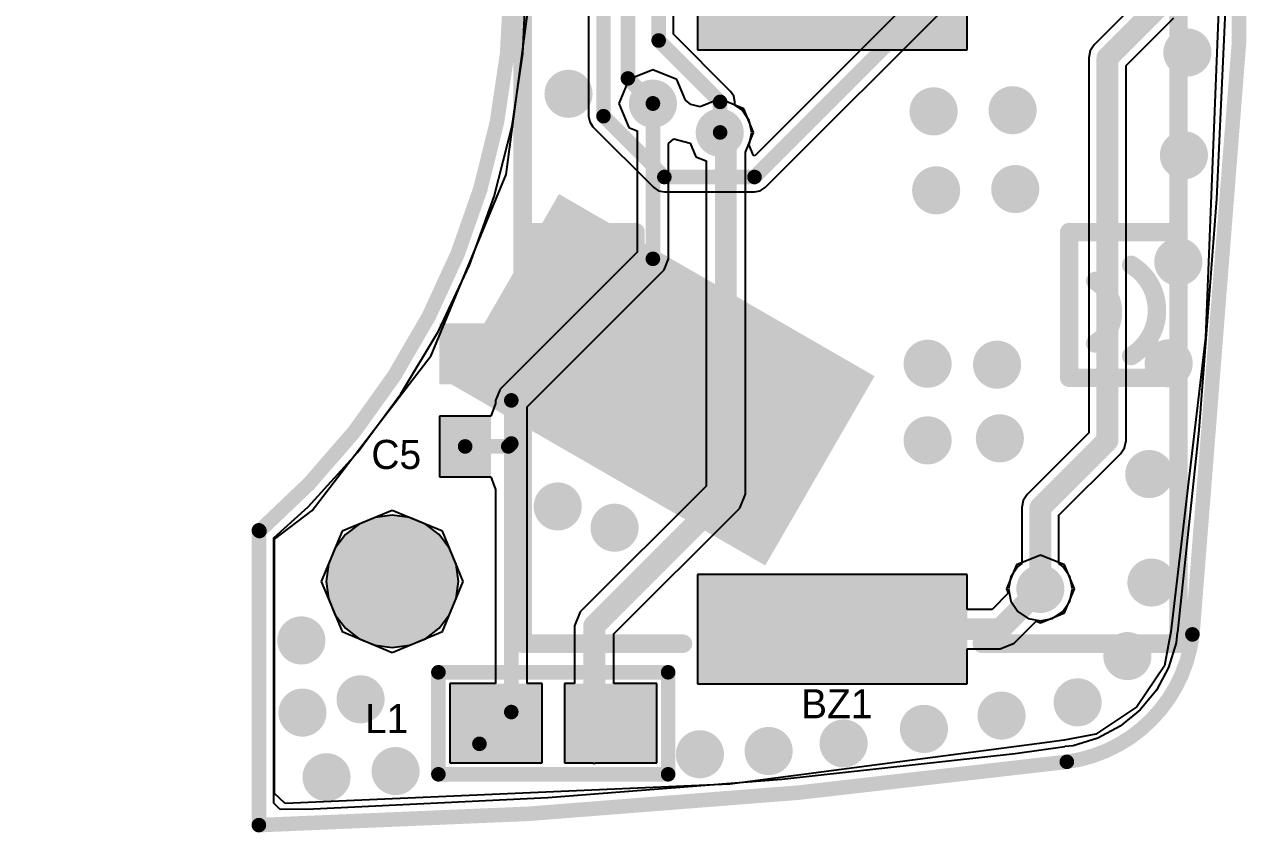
# Model space of a CAD drawing. Header units: millimetres. Extents: x 64.1 to 110.6, y 33.8 to 63.7.
# Drawn here: x 64.09 to 80.94, y 33.83 to 44.92 of the extents above; entities that cross this region are included whole.
import ezdxf

# ---------------------------------------------------------------- set-up
doc = ezdxf.new("R2010")
doc.units = ezdxf.units.MM
for name, color, linetype in [('BottomLayer', 5, 'Continuous'), ('BottomSolder', 6, 'Continuous'), ('KeepOutLayer', 6, 'Continuous'), ('MultiLayer', 9, 'Continuous'), ('TopLayer', 1, 'Continuous'), ('TopOverlay', 2, 'Continuous'), ('TopPaste', 8, 'Continuous'), ('TopSolder', 216, 'Continuous'), ('ViaHoleLayer', 16, 'Continuous')]:
    doc.layers.add(name, color=color, linetype=linetype)

# ---------------------------------------------------------------- blocks, each defined once
blk = doc.blocks.new('BUZZER_9X9_1')
at = {"layer": 'TopLayer'}
for points in [[(-0.65, -1.75), (0.65, -1.75), (-0.65, 1.75), (0.65, 1.75)], [(8.05, -1.75), (9.35, -1.75), (8.05, 1.75), (9.35, 1.75)]]:
    blk.add_solid(points, dxfattribs=at)
at = {"layer": 'TopOverlay', "const_width": 0.254}
for points in [[(8.9, 4.75), (-0.1, 4.75)], [(-0.1, 2.1), (-0.1, 4.75)], [(3.25, 3.25), (3.25, 4.75)], [(5.25, 3.25), (5.25, 4.75)], [(8.9, 2.05), (8.9, 4.7)], [(5.25, 3.25), (3.25, 3.25)], [(-0.1, -4.25), (-0.1, -2.05)], [(8.9, -4.25), (8.9, -2.05)], [(5.25, -2.7), (3.25, -2.7)], [(3.25, -4.2), (3.25, -2.7)], [(5.25, -4.2), (5.25, -2.7)], [(8.9, -4.25), (-0.1, -4.25)]]:
    blk.add_lwpolyline(points, dxfattribs=at)
at = {"layer": 'TopOverlay', "const_width": 0.127}
for points in [[(-0.163, 4.75, 1), (-0.036, 4.75, 1)], [(-0.163, 4.75, 1), (-0.036, 4.75, 1)], [(3.186, 4.75, 1), (3.313, 4.75, 1)], [(5.186, 4.75, 1), (5.313, 4.75, 1)], [(8.836, 4.75, 1), (8.963, 4.75, 1)], [(8.836, 4.7, 1), (8.963, 4.7, 1)], [(3.637, 4.1, 1), (3.764, 4.1, 1)], [(4.887, 4.1, 1), (5.014, 4.1, 1)], [(3.858, 3.607, 1), (3.985, 3.607, 1)], [(4.715, 3.607, 1), (4.842, 3.607, 1)], [(3.186, 3.25, 1), (3.313, 3.25, 1)], [(3.186, 3.25, 1), (3.313, 3.25, 1)], [(5.186, 3.25, 1), (5.313, 3.25, 1)], [(5.186, 3.25, 1), (5.313, 3.25, 1)], [(-0.163, 2.1, 1), (-0.036, 2.1, 1)], [(8.836, 2.05, 1), (8.963, 2.05, 1)], [(-0.163, -2.05, 1), (-0.036, -2.05, 1)], [(8.836, -2.05, 1), (8.963, -2.05, 1)], [(3.186, -2.7, 1), (3.313, -2.7, 1)], [(3.186, -2.7, 1), (3.313, -2.7, 1)], [(5.186, -2.7, 1), (5.313, -2.7, 1)], [(5.186, -2.7, 1), (5.313, -2.7, 1)], [(3.758, -3.057, 1), (3.885, -3.057, 1)], [(4.615, -3.057, 1), (4.742, -3.057, 1)], [(3.586, -3.55, 1), (3.713, -3.55, 1)], [(4.836, -3.55, 1), (4.963, -3.55, 1)], [(-0.163, -4.25, 1), (-0.036, -4.25, 1)], [(-0.163, -4.25, 1), (-0.036, -4.25, 1)], [(3.186, -4.2, 1), (3.313, -4.2, 1)], [(5.186, -4.2, 1), (5.313, -4.2, 1)], [(8.836, -4.25, 1), (8.963, -4.25, 1)], [(8.836, -4.25, 1), (8.963, -4.25, 1)]]:
    blk.add_lwpolyline(points, format="xyb", close=True, dxfattribs=at)
at = {"layer": 'TopOverlay', "const_width": 0.254}
for points in [[(3.7, 4.1, -0.56619), (4.95, 4.1)], [(3.921, 3.607, -0.566188), (4.779, 3.607)], [(4.679, -3.057, -0.566188), (3.821, -3.057)], [(4.9, -3.55, -0.56619), (3.65, -3.55)]]:
    blk.add_lwpolyline(points, format="xyb", dxfattribs=at)
at = {"layer": 'TopPaste'}
for points in [[(-0.65, -1.75), (0.65, -1.75), (-0.65, 1.75), (0.65, 1.75)], [(8.05, -1.75), (9.35, -1.75), (8.05, 1.75), (9.35, 1.75)]]:
    blk.add_solid(points, dxfattribs=at)
at = {"layer": 'TopSolder'}
for points in [[(-0.752, -1.852), (0.752, -1.852), (-0.752, 1.852), (0.752, 1.852)], [(7.948, -1.852), (9.452, -1.852), (7.948, 1.852), (9.452, 1.852)]]:
    blk.add_solid(points, dxfattribs=at)
blk = doc.blocks.new('0402_20')
at = {"layer": 'TopLayer'}
for points in [[(-0.9525, -0.254), (-0.3175, -0.254), (-0.9525, 0.254), (-0.3175, 0.254)], [(0.3175, -0.254), (0.9525, -0.254), (0.3175, 0.254), (0.9525, 0.254)]]:
    blk.add_solid(points, dxfattribs=at)
at = {"layer": 'TopPaste'}
for points in [[(-0.9525, -0.254), (-0.3175, -0.254), (-0.9525, 0.254), (-0.3175, 0.254)], [(0.3175, -0.254), (0.9525, -0.254), (0.3175, 0.254), (0.9525, 0.254)]]:
    blk.add_solid(points, dxfattribs=at)
at = {"layer": 'TopSolder'}
for points in [[(-1.0541, -0.3556), (-0.2159, -0.3556), (-1.0541, 0.3556), (-0.2159, 0.3556)], [(0.2159, -0.3556), (1.0541, -0.3556), (0.2159, 0.3556), (1.0541, 0.3556)]]:
    blk.add_solid(points, dxfattribs=at)
blk = doc.blocks.new('0603_26')
at = {"layer": 'TopLayer'}
for points in [[(-1.321, -0.445), (-0.254, -0.445), (-1.321, 0.445), (-0.254, 0.445)], [(0.254, -0.445), (1.321, -0.445), (0.254, 0.445), (1.321, 0.445)]]:
    blk.add_solid(points, dxfattribs=at)
at = {"layer": 'TopOverlay', "const_width": 0.2}
for points in [[(-1.576, 0.7), (1.576, 0.7)], [(-1.576, -0.7), (-1.576, 0.7)], [(1.576, -0.7), (1.576, 0.7)], [(-1.576, -0.7), (1.576, -0.7)]]:
    blk.add_lwpolyline(points, dxfattribs=at)
at = {"layer": 'TopOverlay', "const_width": 0.1}
for points in [[(-1.626, 0.7, 1), (-1.526, 0.7, 1)], [(-1.626, 0.7, 1), (-1.526, 0.7, 1)], [(1.526, 0.7, 1), (1.626, 0.7, 1)], [(1.526, 0.7, 1), (1.626, 0.7, 1)], [(-1.626, -0.7, 1), (-1.526, -0.7, 1)], [(-1.626, -0.7, 1), (-1.526, -0.7, 1)], [(1.526, -0.7, 1), (1.626, -0.7, 1)], [(1.526, -0.7, 1), (1.626, -0.7, 1)]]:
    blk.add_lwpolyline(points, format="xyb", close=True, dxfattribs=at)
at = {"layer": 'TopPaste'}
for points in [[(-1.321, -0.445), (-0.254, -0.445), (-1.321, 0.445), (-0.254, 0.445)], [(0.254, -0.445), (1.321, -0.445), (0.254, 0.445), (1.321, 0.445)]]:
    blk.add_solid(points, dxfattribs=at)
at = {"layer": 'TopSolder'}
for points in [[(-1.422, -0.546), (-0.152, -0.546), (-1.422, 0.546), (-0.152, 0.546)], [(0.152, -0.546), (1.422, -0.546), (0.152, 0.546), (1.422, 0.546)]]:
    blk.add_solid(points, dxfattribs=at)

msp = doc.modelspace()

# ---------------------------------------------------------------- linework, layer by layer
at = {"layer": 'BottomLayer'}
for p, q in [((72.993, 44.786), (72.993, 47.5)), ((77.705, 46.716), (74.108, 43.119)), ((71.828, 46.428), (71.828, 43.662)), ((74.249, 42.682), (77.934, 46.368)), ((80.587, 45.714), (80.442, 42.529)), ((70.924, 44.523), (70.973, 45.524)), ((79.496, 45.374), (78.765, 44.643)), ((79.201, 44.357), (79.857, 45.013)), ((73.776, 44.002), (72.993, 44.786)), ((70.777, 43.531), (70.924, 44.523)), ((78.71, 44.56), (78.691, 44.462)), ((78.765, 44.643), (78.71, 44.56)), ((78.691, 44.462), (78.691, 39.315)), ((79.201, 39.21), (79.201, 44.357)), ((73.82, 43.936), (73.776, 44.002)), ((73.836, 43.858), (73.82, 43.936)), ((73.836, 43.813), (73.836, 43.858)), ((73.836, 43.858), (73.836, 43.858)), ((73.937, 43.746), (73.836, 43.813)), ((71.828, 43.662), (71.843, 43.584)), ((74.032, 43.604), (73.937, 43.746)), ((70.533, 42.559), (70.777, 43.531)), ((71.843, 43.584), (71.888, 43.518)), ((71.888, 43.518), (72.723, 42.682)), ((74.065, 43.436), (74.032, 43.604)), ((74.032, 43.268), (74.065, 43.436)), ((74.031, 43.266), (74.032, 43.268)), ((74.088, 43.123), (74.031, 43.266)), ((74.108, 43.119), (74.088, 43.123)), ((72.723, 42.682), (72.723, 42.682)), ((72.723, 42.682), (72.789, 42.638)), ((72.789, 42.638), (72.867, 42.623)), ((72.867, 42.623), (74.104, 42.623)), ((74.104, 42.623), (74.182, 42.638)), ((74.182, 42.638), (74.249, 42.682)), ((70.195, 41.615), (70.533, 42.559)), ((80.442, 42.529), (80.202, 39.35)), ((69.767, 40.709), (70.195, 41.615)), ((69.252, 39.85), (69.767, 40.709)), ((68.655, 39.045), (69.252, 39.85)), ((78.691, 39.315), (77.846, 38.47)), ((80.202, 39.35), (79.908, 36.58)), ((79.126, 39.029), (79.181, 39.112)), ((79.181, 39.112), (79.201, 39.21)), ((67.982, 38.302), (68.655, 39.045)), ((78.281, 38.185), (79.126, 39.029)), ((77.846, 38.47), (77.791, 38.388)), ((67.508, 37.873), (67.982, 38.302)), ((77.791, 38.388), (77.771, 38.29)), ((77.771, 38.29), (77.771, 37.52)), ((68.899, 38.153), (68.681, 38.062)), ((69.134, 38.184), (68.899, 38.153)), ((69.369, 38.153), (69.134, 38.184)), ((69.588, 38.062), (69.369, 38.153)), ((78.281, 37.52), (78.281, 38.185)), ((68.493, 37.918), (68.348, 37.73)), ((68.681, 38.062), (68.493, 37.918)), ((69.776, 37.918), (69.588, 38.062)), ((69.921, 37.73), (69.776, 37.918)), ((67.508, 34.234), (67.508, 37.873)), ((68.348, 37.73), (68.258, 37.511)), ((70.011, 37.511), (69.921, 37.73)), ((68.258, 37.511), (68.227, 37.276)), ((70.042, 37.276), (70.011, 37.511)), ((77.716, 37.483), (77.621, 37.34)), ((77.771, 37.52), (77.716, 37.483)), ((78.336, 37.483), (78.281, 37.52)), ((78.431, 37.34), (78.336, 37.483)), ((68.227, 37.276), (68.258, 37.041)), ((70.011, 37.041), (70.042, 37.276)), ((77.621, 37.34), (77.587, 37.173)), ((78.465, 37.173), (78.431, 37.34)), ((77.587, 37.173), (77.621, 37.005)), ((78.431, 37.005), (78.465, 37.173)), ((68.258, 37.041), (68.348, 36.822)), ((69.921, 36.822), (70.011, 37.041)), ((77.621, 37.005), (77.716, 36.862)), ((78.336, 36.862), (78.431, 37.005)), ((68.348, 36.822), (68.493, 36.634)), ((69.776, 36.634), (69.921, 36.822)), ((77.716, 36.862), (77.858, 36.767)), ((77.858, 36.767), (78.026, 36.734)), ((78.026, 36.734), (78.194, 36.767)), ((78.194, 36.767), (78.336, 36.862)), ((68.493, 36.634), (68.681, 36.49)), ((69.588, 36.49), (69.776, 36.634)), ((79.901, 36.574), (79.887, 36.432)), ((79.908, 36.58), (79.901, 36.574)), ((79.901, 36.574), (79.901, 36.574)), ((68.681, 36.49), (68.899, 36.4)), ((68.899, 36.4), (69.134, 36.369)), ((69.134, 36.369), (69.369, 36.4)), ((69.369, 36.4), (69.588, 36.49)), ((79.887, 36.432), (79.785, 36.095)), ((79.785, 36.095), (79.619, 35.785)), ((79.619, 35.785), (79.395, 35.513)), ((79.395, 35.513), (79.123, 35.289)), ((79.123, 35.289), (78.813, 35.123)), ((78.813, 35.123), (78.476, 35.021)), ((77.678, 34.91), (74.479, 34.556)), ((78.362, 35.007), (77.678, 34.91)), ((78.476, 35.021), (78.361, 35.01)), ((78.361, 35.01), (78.362, 35.007)), ((74.479, 34.556), (71.27, 34.304)), ((67.598, 34.145), (67.508, 34.234)), ((71.27, 34.304), (68.055, 34.152)), ((68.055, 34.152), (67.598, 34.145))]:
    msp.add_line(p, q, dxfattribs=at)
for points, const_width in [([(72.789, 44.701), (72.789, 47.5)], 0.2), ([(72.367, 44.18), (72.367, 46.885)], 0.2), ([(74.104, 42.827), (77.849, 46.572)], 0.2), ([(72.032, 43.662), (72.032, 46.512)], 0.2), ([(78.946, 44.462), (79.922, 45.439)], 0.3), ([(72.789, 44.701), (73.632, 43.858)], 0.2), ([(78.946, 39.21), (78.946, 44.462)], 0.3), ([(72.367, 44.18), (72.71, 43.838)], 0.2), ([(73.632, 43.439), (73.632, 43.858)], 0.2), ([(72.032, 43.662), (72.867, 42.827)], 0.2), ([(72.867, 42.827), (74.104, 42.827)], 0.2), ([(78.026, 38.29), (78.946, 39.21)], 0.3), ([(78.026, 37.173), (78.026, 38.29)], 0.3)]:
    msp.add_lwpolyline(points, dxfattribs=dict(at, const_width=const_width))
for points, const_width in [([(79.878, 44.536, 1), (80.208, 44.536, 1)], 0.33), ([(72.739, 44.701, 1), (72.839, 44.701, 1)], 0.1), ([(72.739, 44.701, 1), (72.839, 44.701, 1)], 0.1), ([(78.871, 44.462, 1), (79.021, 44.462, 1)], 0.15), ([(78.871, 44.462, 1), (79.021, 44.462, 1)], 0.15), ([(71.387, 43.969, 1), (71.717, 43.969, 1)], 0.33), ([(72.317, 44.18, 1), (72.417, 44.18, 1)], 0.1), ([(72.317, 44.18, 1), (72.417, 44.18, 1)], 0.1), ([(72.545, 43.834, 1), (72.875, 43.834, 1)], 0.33), ([(76.395, 43.728, 1), (76.726, 43.728, 1)], 0.33), ([(77.48, 43.744, 1), (77.81, 43.744, 1)], 0.33), ([(72.66, 43.838, 1), (72.76, 43.838, 1)], 0.1), ([(73.582, 43.858, 1), (73.682, 43.858, 1)], 0.1), ([(73.582, 43.858, 1), (73.682, 43.858, 1)], 0.1), ([(71.982, 43.662, 1), (72.082, 43.662, 1)], 0.1), ([(71.982, 43.662, 1), (72.082, 43.662, 1)], 0.1), ([(73.462, 43.436, 1), (73.792, 43.436, 1)], 0.33), ([(73.582, 43.439, 1), (73.682, 43.439, 1)], 0.1), ([(79.83, 43.126, 1), (80.16, 43.126, 1)], 0.33), ([(76.431, 42.644, 1), (76.761, 42.644, 1)], 0.33), ([(77.516, 42.662, 1), (77.846, 42.662, 1)], 0.33), ([(72.817, 42.827, 1), (72.917, 42.827, 1)], 0.1), ([(72.817, 42.827, 1), (72.917, 42.827, 1)], 0.1), ([(74.054, 42.827, 1), (74.154, 42.827, 1)], 0.1), ([(74.054, 42.827, 1), (74.154, 42.827, 1)], 0.1), ([(79.753, 41.663, 1), (80.084, 41.663, 1)], 0.33), ([(76.314, 40.264, 1), (76.644, 40.264, 1)], 0.33), ([(77.267, 40.251, 1), (77.597, 40.251, 1)], 0.33), ([(79.621, 40.269, 1), (79.951, 40.269, 1)], 0.33), ([(76.314, 39.212, 1), (76.644, 39.212, 1)], 0.33), ([(77.305, 39.24, 1), (77.635, 39.24, 1)], 0.33), ([(78.871, 39.21, 1), (79.021, 39.21, 1)], 0.15), ([(78.871, 39.21, 1), (79.021, 39.21, 1)], 0.15), ([(79.355, 38.75, 1), (79.685, 38.75, 1)], 0.33), ([(71.239, 38.305, 1), (71.569, 38.305, 1)], 0.33), ([(77.951, 38.29, 1), (78.101, 38.29, 1)], 0.15), ([(77.951, 38.29, 1), (78.101, 38.29, 1)], 0.15), ([(72.019, 38.013, 1), (72.349, 38.013, 1)], 0.33), ([(68.734, 37.276, 1), (69.534, 37.276, 1)], 0.8), ([(79.385, 37.261, 1), (79.715, 37.261, 1)], 0.33), ([(77.861, 37.173, 1), (78.191, 37.173, 1)], 0.33), ([(77.951, 37.173, 1), (78.101, 37.173, 1)], 0.15), ([(67.721, 36.466, 1), (68.052, 36.466, 1)], 0.33), ([(79.055, 36.251, 1), (79.385, 36.251, 1)], 0.33), ([(68.534, 35.659, 1), (68.864, 35.659, 1)], 0.33), ([(78.372, 35.616, 1), (78.702, 35.616, 1)], 0.33), ([(67.737, 35.476, 1), (68.067, 35.476, 1)], 0.33), ([(77.328, 35.435, 1), (77.658, 35.435, 1)], 0.33), ([(76.263, 35.252, 1), (76.594, 35.252, 1)], 0.33), ([(75.161, 35.052, 1), (75.491, 35.052, 1)], 0.33), ([(73.19, 34.904, 1), (73.52, 34.904, 1)], 0.33), ([(74.132, 34.948, 1), (74.463, 34.948, 1)], 0.33), ([(68.067, 34.589, 1), (68.397, 34.589, 1)], 0.33), ([(69.014, 34.673, 1), (69.344, 34.673, 1)], 0.33)]:
    msp.add_lwpolyline(points, format="xyb", close=True, dxfattribs=dict(at, const_width=const_width))
msp.add_solid([(75.751, 40.093), (71.421, 42.593), (74.251, 37.495), (69.921, 39.995)], dxfattribs=at)
at = {"layer": 'BottomSolder', "const_width": 0.902}
msp.add_lwpolyline([(68.684, 37.276, 1), (69.585, 37.276, 1)], format="xyb", close=True, dxfattribs=at)
at = {"layer": 'BottomSolder'}
msp.add_solid([(75.751, 40.093), (71.421, 42.593), (74.251, 37.495), (69.921, 39.995)], dxfattribs=at)
at = {"layer": 'KeepOutLayer', "const_width": 0.2}
for points in [[(80.146, 60.955, -0.057889), (80.112, 36.549)], [(64.189, 54.917, -0.571663), (67.312, 37.968)], [(80.112, 36.549, -0.342893), (78.389, 34.8)], [(78.389, 34.8, -0.027097), (67.304, 33.931)]]:
    msp.add_lwpolyline(points, format="xyb", dxfattribs=at)
msp.add_lwpolyline([(67.304, 33.931), (67.304, 37.977)], dxfattribs=at)
at = {"layer": 'KeepOutLayer', "const_width": 0.1}
for points in [[(67.254, 37.977, 1), (67.354, 37.977, 1)], [(67.262, 37.968, 1), (67.362, 37.968, 1)], [(80.062, 36.549, 1), (80.162, 36.549, 1)], [(80.062, 36.549, 1), (80.162, 36.549, 1)], [(78.339, 34.8, 1), (78.439, 34.8, 1)], [(78.339, 34.8, 1), (78.439, 34.8, 1)], [(67.254, 33.931, 1), (67.354, 33.931, 1)], [(67.254, 33.931, 1), (67.354, 33.931, 1)]]:
    msp.add_lwpolyline(points, format="xyb", close=True, dxfattribs=at)
at = {"layer": 'MultiLayer'}
for points, const_width in [([(79.878, 44.536, 1), (80.208, 44.536, 1)], 0.33), ([(71.387, 43.969, 1), (71.717, 43.969, 1)], 0.33), ([(72.545, 43.834, 1), (72.875, 43.834, 1)], 0.33), ([(76.395, 43.728, 1), (76.726, 43.728, 1)], 0.33), ([(77.48, 43.744, 1), (77.81, 43.744, 1)], 0.33), ([(73.462, 43.436, 1), (73.792, 43.436, 1)], 0.33), ([(79.83, 43.126, 1), (80.16, 43.126, 1)], 0.33), ([(76.431, 42.644, 1), (76.761, 42.644, 1)], 0.33), ([(77.516, 42.662, 1), (77.846, 42.662, 1)], 0.33), ([(79.753, 41.663, 1), (80.084, 41.663, 1)], 0.33), ([(76.314, 40.264, 1), (76.644, 40.264, 1)], 0.33), ([(77.267, 40.251, 1), (77.597, 40.251, 1)], 0.33), ([(79.621, 40.269, 1), (79.951, 40.269, 1)], 0.33), ([(76.314, 39.212, 1), (76.644, 39.212, 1)], 0.33), ([(77.305, 39.24, 1), (77.635, 39.24, 1)], 0.33), ([(79.355, 38.75, 1), (79.685, 38.75, 1)], 0.33), ([(71.239, 38.305, 1), (71.569, 38.305, 1)], 0.33), ([(72.019, 38.013, 1), (72.349, 38.013, 1)], 0.33), ([(68.734, 37.276, 1), (69.534, 37.276, 1)], 0.8), ([(79.385, 37.261, 1), (79.715, 37.261, 1)], 0.33), ([(77.861, 37.173, 1), (78.191, 37.173, 1)], 0.33), ([(67.721, 36.466, 1), (68.052, 36.466, 1)], 0.33), ([(79.055, 36.251, 1), (79.385, 36.251, 1)], 0.33), ([(68.534, 35.659, 1), (68.864, 35.659, 1)], 0.33), ([(78.372, 35.616, 1), (78.702, 35.616, 1)], 0.33), ([(67.737, 35.476, 1), (68.067, 35.476, 1)], 0.33), ([(77.328, 35.435, 1), (77.658, 35.435, 1)], 0.33), ([(76.263, 35.252, 1), (76.594, 35.252, 1)], 0.33), ([(75.161, 35.052, 1), (75.491, 35.052, 1)], 0.33), ([(73.19, 34.904, 1), (73.52, 34.904, 1)], 0.33), ([(74.132, 34.948, 1), (74.463, 34.948, 1)], 0.33), ([(68.067, 34.589, 1), (68.397, 34.589, 1)], 0.33), ([(69.014, 34.673, 1), (69.344, 34.673, 1)], 0.33)]:
    msp.add_lwpolyline(points, format="xyb", close=True, dxfattribs=dict(at, const_width=const_width))
at = {"layer": 'TopLayer'}
for p, q in [((73.322, 46.071), (73.322, 44.571)), ((70.698, 42.861), (71.049, 45.524)), ((77.022, 44.571), (77.022, 45.144)), ((80.468, 45.11), (80.292, 40.622)), ((73.322, 44.571), (77.022, 44.571)), ((72.381, 44.164), (72.244, 43.834)), ((72.71, 44.3), (72.381, 44.164)), ((73.039, 44.164), (72.71, 44.3)), ((73.155, 43.884), (73.039, 44.164)), ((72.244, 43.834), (72.381, 43.505)), ((73.229, 43.822), (73.155, 43.884)), ((73.36, 43.791), (73.229, 43.822)), ((73.627, 43.901), (73.36, 43.791)), ((73.956, 43.765), (73.627, 43.901)), ((74.092, 43.436), (73.956, 43.765)), ((72.381, 43.505), (72.493, 43.459)), ((72.493, 43.459), (72.493, 41.794)), ((72.926, 43.288), (72.997, 43.35)), ((72.997, 43.35), (73.221, 43.292)), ((73.981, 43.167), (74.092, 43.436)), ((72.926, 41.704), (72.926, 43.288)), ((73.221, 43.292), (73.298, 43.106)), ((73.981, 38.473), (73.981, 43.167)), ((73.298, 43.106), (73.44, 43.047)), ((73.44, 43.047), (73.44, 38.585)), ((69.67, 40.379), (70.698, 42.861)), ((72.493, 41.794), (70.614, 39.914)), ((72.863, 41.551), (72.926, 41.704)), ((70.983, 39.671), (72.863, 41.551)), ((80.292, 40.622), (79.814, 36.584)), ((68.035, 38.249), (69.67, 40.379)), ((70.614, 39.914), (70.55, 39.761)), ((70.55, 39.761), (70.55, 39.72)), ((70.55, 39.72), (70.488, 39.546)), ((70.983, 39.169), (70.983, 39.671)), ((70.488, 39.546), (69.78, 39.546)), ((69.78, 39.546), (69.78, 38.711)), ((70.983, 35.873), (70.983, 39.169)), ((69.78, 38.711), (70.488, 38.711)), ((70.488, 38.711), (70.55, 38.537)), ((73.44, 38.585), (71.713, 36.858)), ((70.55, 38.537), (70.55, 35.873)), ((73.902, 38.282), (73.981, 38.473)), ((67.52, 37.854), (68.035, 38.249)), ((69.134, 38.251), (68.446, 37.965)), ((69.823, 37.965), (69.134, 38.251)), ((72.175, 36.555), (73.902, 38.282)), ((68.446, 37.965), (68.16, 37.276)), ((70.109, 37.276), (69.823, 37.965)), ((67.52, 34.366), (67.52, 37.854)), ((78.026, 37.638), (77.697, 37.502)), ((78.355, 37.502), (78.026, 37.638)), ((77.697, 37.502), (77.56, 37.173)), ((78.492, 37.173), (78.355, 37.502)), ((68.16, 37.276), (68.446, 36.588)), ((69.823, 36.588), (70.109, 37.276)), ((77.022, 37.371), (73.322, 37.371)), ((73.322, 37.371), (73.322, 35.871)), ((77.022, 36.892), (77.022, 37.371)), ((77.585, 37.114), (77.363, 36.892)), ((77.56, 37.173), (77.585, 37.114)), ((78.355, 36.843), (78.492, 37.173)), ((71.713, 36.858), (71.634, 36.667)), ((77.363, 36.892), (77.022, 36.892)), ((77.666, 36.43), (77.967, 36.731)), ((77.967, 36.731), (78.026, 36.707)), ((78.026, 36.707), (78.355, 36.843)), ((68.446, 36.588), (69.134, 36.302)), ((69.134, 36.302), (69.823, 36.588)), ((71.634, 36.667), (71.634, 35.873)), ((79.814, 36.584), (79.781, 36.391)), ((79.814, 36.584), (79.814, 36.584)), ((72.175, 35.873), (72.175, 36.555)), ((77.475, 36.35), (77.666, 36.43)), ((79.781, 36.391), (79.727, 36.119)), ((77.022, 35.871), (77.022, 36.35)), ((77.022, 36.35), (77.475, 36.35)), ((79.727, 36.119), (79.351, 35.557)), ((70.55, 35.873), (69.923, 35.873)), ((69.923, 35.873), (69.923, 34.784)), ((71.189, 35.873), (70.983, 35.873)), ((71.189, 34.784), (71.189, 35.873)), ((71.634, 35.873), (71.497, 35.873)), ((71.497, 35.873), (71.497, 34.784)), ((72.764, 35.873), (72.175, 35.873)), ((72.764, 34.784), (72.764, 35.873)), ((73.322, 35.871), (77.022, 35.871)), ((79.351, 35.557), (78.789, 35.181)), ((78.152, 35.071), (73.766, 34.494)), ((78.35, 35.097), (78.152, 35.071)), ((78.354, 35.095), (78.35, 35.097)), ((78.35, 35.097), (78.35, 35.097)), ((78.789, 35.181), (78.354, 35.095)), ((69.923, 34.784), (71.189, 34.784)), ((71.497, 34.784), (71.885, 34.784)), ((71.885, 34.784), (71.905, 34.776)), ((71.905, 34.776), (71.924, 34.784)), ((71.924, 34.784), (72.764, 34.784)), ((73.766, 34.494), (67.665, 34.228)), ((67.665, 34.228), (67.52, 34.366))]:
    msp.add_line(p, q, dxfattribs=at)
for points, const_width in [([(79.878, 44.536, 1), (80.208, 44.536, 1)], 0.33), ([(71.387, 43.969, 1), (71.717, 43.969, 1)], 0.33), ([(72.545, 43.834, 1), (72.875, 43.834, 1)], 0.33), ([(76.395, 43.728, 1), (76.726, 43.728, 1)], 0.33), ([(77.48, 43.744, 1), (77.81, 43.744, 1)], 0.33), ([(72.66, 43.834, 1), (72.76, 43.834, 1)], 0.1), ([(73.462, 43.436, 1), (73.792, 43.436, 1)], 0.33), ([(73.509, 43.304, 1), (73.659, 43.304, 1)], 0.15), ([(73.636, 43.177, 1), (73.786, 43.177, 1)], 0.15), ([(73.636, 43.177, 1), (73.786, 43.177, 1)], 0.15), ([(79.83, 43.126, 1), (80.16, 43.126, 1)], 0.33), ([(76.431, 42.644, 1), (76.761, 42.644, 1)], 0.33), ([(77.516, 42.662, 1), (77.846, 42.662, 1)], 0.33), ([(79.753, 41.663, 1), (80.084, 41.663, 1)], 0.33), ([(72.66, 41.704, 1), (72.76, 41.704, 1)], 0.1), ([(72.66, 41.704, 1), (72.76, 41.704, 1)], 0.1), ([(76.314, 40.264, 1), (76.644, 40.264, 1)], 0.33), ([(77.267, 40.251, 1), (77.597, 40.251, 1)], 0.33), ([(79.621, 40.269, 1), (79.951, 40.269, 1)], 0.33), ([(70.717, 39.761, 1), (70.817, 39.761, 1)], 0.1), ([(70.717, 39.761, 1), (70.817, 39.761, 1)], 0.1), ([(76.314, 39.212, 1), (76.644, 39.212, 1)], 0.33), ([(77.305, 39.24, 1), (77.635, 39.24, 1)], 0.33), ([(70.717, 39.169, 1), (70.817, 39.169, 1)], 0.1), ([(70.717, 39.169, 1), (70.817, 39.169, 1)], 0.1), ([(70.717, 39.169, 1), (70.817, 39.169, 1)], 0.1), ([(70.084, 39.129, 1), (70.184, 39.129, 1)], 0.1), ([(70.676, 39.129, 1), (70.776, 39.129, 1)], 0.1), ([(70.676, 39.129, 1), (70.776, 39.129, 1)], 0.1), ([(79.355, 38.75, 1), (79.685, 38.75, 1)], 0.33), ([(71.239, 38.305, 1), (71.569, 38.305, 1)], 0.33), ([(73.636, 38.473, 1), (73.786, 38.473, 1)], 0.15), ([(73.636, 38.473, 1), (73.786, 38.473, 1)], 0.15), ([(72.019, 38.013, 1), (72.349, 38.013, 1)], 0.33), ([(68.734, 37.276, 1), (69.534, 37.276, 1)], 0.8), ([(79.385, 37.261, 1), (79.715, 37.261, 1)], 0.33), ([(77.861, 37.173, 1), (78.191, 37.173, 1)], 0.33), ([(77.951, 37.173, 1), (78.101, 37.173, 1)], 0.15), ([(67.721, 36.466, 1), (68.052, 36.466, 1)], 0.33), ([(71.83, 36.667, 1), (71.98, 36.667, 1)], 0.15), ([(71.83, 36.667, 1), (71.98, 36.667, 1)], 0.15), ([(75.097, 36.621, 1), (75.247, 36.621, 1)], 0.15), ([(77.4, 36.621, 1), (77.55, 36.621, 1)], 0.15), ([(77.4, 36.621, 1), (77.55, 36.621, 1)], 0.15), ([(79.055, 36.251, 1), (79.385, 36.251, 1)], 0.33), ([(68.534, 35.659, 1), (68.864, 35.659, 1)], 0.33), ([(78.372, 35.616, 1), (78.702, 35.616, 1)], 0.33), ([(67.737, 35.476, 1), (68.067, 35.476, 1)], 0.33), ([(77.328, 35.435, 1), (77.658, 35.435, 1)], 0.33), ([(70.717, 35.483, 1), (70.817, 35.483, 1)], 0.1), ([(70.717, 35.483, 1), (70.817, 35.483, 1)], 0.1), ([(76.263, 35.252, 1), (76.594, 35.252, 1)], 0.33), ([(75.161, 35.052, 1), (75.491, 35.052, 1)], 0.33), ([(73.19, 34.904, 1), (73.52, 34.904, 1)], 0.33), ([(74.132, 34.948, 1), (74.463, 34.948, 1)], 0.33), ([(70.28, 35.047, 1), (70.38, 35.047, 1)], 0.1), ([(71.83, 35.047, 1), (71.98, 35.047, 1)], 0.15), ([(68.067, 34.589, 1), (68.397, 34.589, 1)], 0.33), ([(69.014, 34.673, 1), (69.344, 34.673, 1)], 0.33)]:
    msp.add_lwpolyline(points, format="xyb", close=True, dxfattribs=dict(at, const_width=const_width))
for points, const_width in [([(72.71, 41.704), (72.71, 43.834)], 0.2), ([(73.584, 43.304), (73.711, 43.177)], 0.3), ([(73.711, 38.473), (73.711, 43.177)], 0.3), ([(70.767, 39.761), (72.71, 41.704)], 0.2), ([(70.767, 39.169), (70.767, 39.761)], 0.2), ([(70.726, 39.129), (70.767, 39.169)], 0.2), ([(70.767, 35.483), (70.767, 39.169)], 0.2), ([(70.134, 39.129), (70.726, 39.129)], 0.2), ([(71.905, 36.667), (73.711, 38.473)], 0.3), ([(77.475, 36.621), (78.026, 37.173)], 0.3), ([(71.905, 35.047), (71.905, 36.667)], 0.3), ([(75.172, 36.621), (77.475, 36.621)], 0.3), ([(70.33, 35.047), (70.767, 35.483)], 0.2)]:
    msp.add_lwpolyline(points, dxfattribs=dict(at, const_width=const_width))
at = {"layer": 'TopSolder', "const_width": 0.902}
msp.add_lwpolyline([(68.684, 37.276, 1), (69.585, 37.276, 1)], format="xyb", close=True, dxfattribs=at)
at = {"layer": 'ViaHoleLayer'}
for points, const_width in [([(79.979, 44.536, 1), (80.106, 44.536, 1)], 0.127), ([(71.488, 43.969, 1), (71.615, 43.969, 1)], 0.127), ([(72.646, 43.834, 1), (72.773, 43.834, 1)], 0.127), ([(76.497, 43.728, 1), (76.624, 43.728, 1)], 0.127), ([(77.582, 43.744, 1), (77.709, 43.744, 1)], 0.127), ([(73.563, 43.436, 1), (73.69, 43.436, 1)], 0.127), ([(79.931, 43.126, 1), (80.058, 43.126, 1)], 0.127), ([(76.533, 42.644, 1), (76.66, 42.644, 1)], 0.127), ([(77.617, 42.662, 1), (77.744, 42.662, 1)], 0.127), ([(79.855, 41.663, 1), (79.982, 41.663, 1)], 0.127), ([(76.416, 40.264, 1), (76.543, 40.264, 1)], 0.127), ([(77.368, 40.251, 1), (77.495, 40.251, 1)], 0.127), ([(79.723, 40.269, 1), (79.85, 40.269, 1)], 0.127), ([(76.416, 39.212, 1), (76.543, 39.212, 1)], 0.127), ([(77.406, 39.24, 1), (77.533, 39.24, 1)], 0.127), ([(79.456, 38.75, 1), (79.583, 38.75, 1)], 0.127), ([(71.341, 38.305, 1), (71.468, 38.305, 1)], 0.127), ([(68.734, 37.276, 1), (69.534, 37.276, 1)], 0.8), ([(72.121, 38.013, 1), (72.248, 38.013, 1)], 0.127), ([(77.963, 37.173, 1), (78.09, 37.173, 1)], 0.127), ([(79.487, 37.261, 1), (79.614, 37.261, 1)], 0.127), ([(67.823, 36.466, 1), (67.95, 36.466, 1)], 0.127), ([(79.156, 36.251, 1), (79.283, 36.251, 1)], 0.127), ([(68.636, 35.659, 1), (68.763, 35.659, 1)], 0.127), ([(78.473, 35.616, 1), (78.6, 35.616, 1)], 0.127), ([(67.838, 35.476, 1), (67.965, 35.476, 1)], 0.127), ([(77.429, 35.435, 1), (77.556, 35.435, 1)], 0.127), ([(76.365, 35.252, 1), (76.492, 35.252, 1)], 0.127), ([(74.234, 34.948, 1), (74.361, 34.948, 1)], 0.127), ([(75.263, 35.052, 1), (75.39, 35.052, 1)], 0.127), ([(73.292, 34.904, 1), (73.419, 34.904, 1)], 0.127), ([(68.168, 34.589, 1), (68.295, 34.589, 1)], 0.127), ([(69.116, 34.673, 1), (69.243, 34.673, 1)], 0.127)]:
    msp.add_lwpolyline(points, format="xyb", close=True, dxfattribs=dict(at, const_width=const_width))

# ---------------------------------------------------------------- block references
for name, p, rotation in [('BUZZER_9X9_1', (75.172, 45.321), 270), ('0402_20', (70.134, 39.764), 90), ('0603_26', (71.343, 35.329), 360)]:
    msp.add_blockref(name, p, dxfattribs=dict(rotation=rotation))

# ---------------------------------------------------------------- texts
at = {"layer": 'TopOverlay'}
for s, p in [('C5', (68.847, 38.819)), ('BZ1', (74.742, 35.397)), ('L1', (68.76, 35.194))]:
    msp.add_text(s, height=0.4, dxfattribs=at).set_placement(p)

doc.saveas('drawing.dxf')
